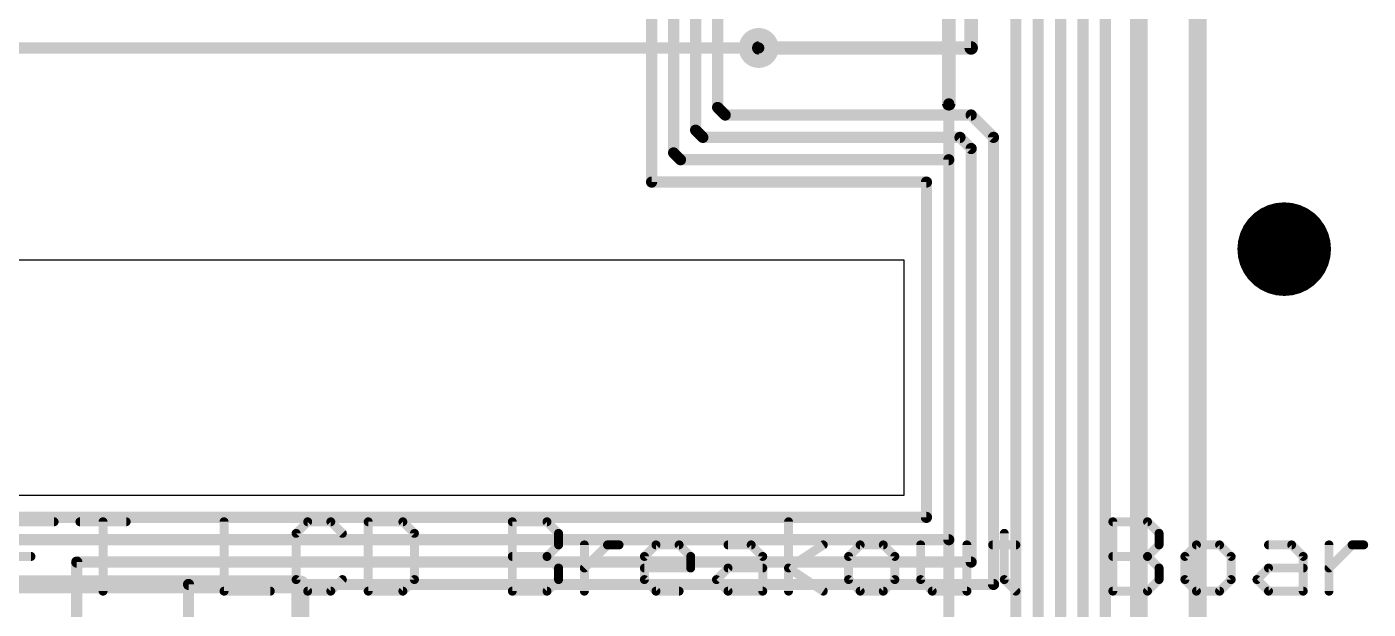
# Model space of a CAD drawing. Extents: x -37 to 43, y -51 to 71.
# Drawn here: x -4.94 to 25.53, y -23.68 to -10.44 of the extents above; entities that cross this region are included whole.
import ezdxf

# ---------------------------------------------------------------- set-up
doc = ezdxf.new("R2010")
doc.units = 0
for name, color, linetype in [('1', 12, 'CONTINUOUS'), ('16', 132, 'CONTINUOUS'), ('18', 110, 'CONTINUOUS'), ('20', 53, 'CONTINUOUS'), ('21', 40, 'CONTINUOUS'), ('23', 40, 'CONTINUOUS'), ('29', 253, 'CONTINUOUS'), ('41', 12, 'CONTINUOUS')]:
    doc.layers.add(name, color=color, linetype=linetype)

# ---------------------------------------------------------------- blocks, each defined once
blk = doc.blocks.new('PIE')
at = {"const_width": 0.5}
blk.add_lwpolyline([(0, -0.25, 1), (0, 0.25, 1), (0, -0.25)], format="xyb", dxfattribs=at)
blk = doc.blocks.new('ROUNDV')
at = {"const_width": 0.5}
blk.add_lwpolyline([(0, -0.25, 1), (0, 0.25, 1), (0, -0.25)], format="xyb", dxfattribs=at)

msp = doc.modelspace()

# ---------------------------------------------------------------- linework, layer by layer
at = {"layer": '1'}
for points, const_width in [([(21.656, -4.13), (21.656, -30.988)], 0.4064), ([(9.25, -4.76), (9.25, -13.97)], 0.254), ([(9.75, -4.76), (9.75, -13.306)], 0.254), ([(10.25, -4.76), (10.25, -12.79)], 0.254), ([(10.75, -4.76), (10.75, -12.274)], 0.254), ([(20.32, -39.37), (20.32, -5.08)], 0.4064), ([(19.05, -34.798), (19.05, -5.588)], 0.254), ([(19.558, -38.1), (19.558, -5.334)], 0.254), ([(18.542, -34.417), (18.542, -5.842)], 0.254), ([(18.034, -33.782), (18.034, -6.096)], 0.254), ([(17.526, -32.512), (17.526, -6.35)], 0.254), ([(16.51, -7.747), (16.51, -10.922)], 0.3048), ([(16.51, -10.922), (11.684, -10.922)], 0.3048), ([(10.75, -12.274), (10.922, -12.446)], 0.254), ([(10.922, -12.446), (16.51, -12.446)], 0.254), ([(16.51, -12.446), (17.018, -12.954)], 0.254), ([(10.414, -12.954), (10.25, -12.79)], 0.254), ([(16.256, -12.954), (10.414, -12.954)], 0.254), ([(16.51, -13.208), (16.256, -12.954)], 0.254), ([(16.51, -22.606), (16.51, -13.208)], 0.254), ([(17.018, -12.954), (17.018, -23.114)], 0.254), ([(9.75, -13.306), (9.906, -13.462)], 0.254), ([(9.906, -13.462), (16.002, -13.462)], 0.254), ([(16.002, -13.462), (16.002, -22.098)], 0.254), ([(15.494, -13.97), (9.25, -13.97)], 0.254), ([(15.494, -21.59), (15.494, -13.97)], 0.254), ([(-8.89, -21.59), (15.494, -21.59)], 0.254), ([(16.002, -22.098), (-6.35, -22.098)], 0.254), ([(-3.81, -40.64), (-3.81, -22.606)], 0.254), ([(-3.81, -22.606), (16.51, -22.606)], 0.254), ([(17.018, -23.114), (-1.27, -23.114)], 0.254), ([(-1.27, -23.114), (-1.27, -40.64)], 0.254)]:
    msp.add_lwpolyline(points, dxfattribs=dict(at, const_width=const_width))
for points, const_width in [([(11.684, -10.8458, 1), (11.684, -10.9982)], 0.1524), ([(16.4338, -10.922, 1), (16.5862, -10.922)], 0.1524), ([(16.51, -10.9982, 1), (16.51, -10.8458)], 0.1524), ([(10.7949, -12.2291, 1), (10.7051, -12.3189)], 0.127), ([(10.6865, -12.274, 1), (10.8135, -12.274)], 0.127), ([(10.922, -12.3825, 1), (10.922, -12.5095)], 0.127), ([(10.8771, -12.4909, 1), (10.9669, -12.4011)], 0.127), ([(16.5549, -12.4011, 1), (16.4651, -12.4909)], 0.127), ([(16.51, -12.5095, 1), (16.51, -12.3825)], 0.127), ([(10.2949, -12.7451, 1), (10.2051, -12.8349)], 0.127), ([(10.1865, -12.79, 1), (10.3135, -12.79)], 0.127), ([(10.414, -12.8905, 1), (10.414, -13.0175)], 0.127), ([(10.3691, -12.9989, 1), (10.4589, -12.9091)], 0.127), ([(16.3009, -12.9091, 1), (16.2111, -12.9989)], 0.127), ([(16.256, -13.0175, 1), (16.256, -12.8905)], 0.127), ([(16.5735, -13.208, 1), (16.4465, -13.208)], 0.127), ([(16.4651, -13.2529, 1), (16.5549, -13.1631)], 0.127), ([(17.0815, -12.954, 1), (16.9545, -12.954)], 0.127), ([(16.9731, -12.9989, 1), (17.0629, -12.9091)], 0.127), ([(9.7949, -13.2611, 1), (9.7051, -13.3509)], 0.127), ([(9.6865, -13.306, 1), (9.8135, -13.306)], 0.127), ([(9.906, -13.3985, 1), (9.906, -13.5255)], 0.127), ([(9.8611, -13.5069, 1), (9.9509, -13.4171)], 0.127), ([(16.0655, -13.462, 1), (15.9385, -13.462)], 0.127), ([(16.002, -13.5255, 1), (16.002, -13.3985)], 0.127), ([(9.25, -13.9065, 1), (9.25, -14.0335)], 0.127), ([(9.1865, -13.97, 1), (9.3135, -13.97)], 0.127), ([(15.5575, -13.97, 1), (15.4305, -13.97)], 0.127), ([(15.494, -14.0335, 1), (15.494, -13.9065)], 0.127), ([(15.4305, -21.59, 1), (15.5575, -21.59)], 0.127), ([(15.494, -21.6535, 1), (15.494, -21.5265)], 0.127), ([(15.9385, -22.098, 1), (16.0655, -22.098)], 0.127), ([(16.002, -22.1615, 1), (16.002, -22.0345)], 0.127), ([(-3.7465, -22.606, 1), (-3.8735, -22.606)], 0.127), ([(-3.81, -22.5425, 1), (-3.81, -22.6695)], 0.127), ([(16.4465, -22.606, 1), (16.5735, -22.606)], 0.127), ([(16.51, -22.6695, 1), (16.51, -22.5425)], 0.127), ([(-1.27, -23.0505, 1), (-1.27, -23.1775)], 0.127), ([(-1.2065, -23.114, 1), (-1.3335, -23.114)], 0.127), ([(16.9545, -23.114, 1), (17.0815, -23.114)], 0.127), ([(17.018, -23.1775, 1), (17.018, -23.0505)], 0.127)]:
    msp.add_lwpolyline(points, format="xyb", dxfattribs=dict(at, const_width=const_width))
at = {"layer": '16'}
for points, const_width in [([(16.002, -12.192), (16.002, -10.033)], 0.3048), ([(-19.431, -10.922), (11.684, -10.922)], 0.254), ([(16.002, -38.608), (16.002, -12.192)], 0.254), ([(1.27, -23.114), (-16.129, -23.114)], 0.4064), ([(1.27, -40.64), (1.27, -23.114)], 0.4064)]:
    msp.add_lwpolyline(points, dxfattribs=dict(at, const_width=const_width))
for points, const_width in [([(11.684, -10.9855, 1), (11.684, -10.8585)], 0.127), ([(15.9258, -12.192, 1), (16.0782, -12.192)], 0.1524), ([(16.0655, -12.192, 1), (15.9385, -12.192)], 0.127), ([(1.3716, -23.114, 1), (1.1684, -23.114)], 0.2032), ([(1.27, -23.2156, 1), (1.27, -23.0124)], 0.2032)]:
    msp.add_lwpolyline(points, format="xyb", dxfattribs=dict(at, const_width=const_width))
at = {"layer": '20'}
for p, q in [((14.986, -15.748), (-14.986, -15.748)), ((14.986, -21.082), (14.986, -15.748)), ((-14.986, -21.082), (14.986, -21.082))]:
    msp.add_line(p, q, dxfattribs=at)
at = {"layer": '21', "const_width": 0.2032}
for points in [[(-5.3746, -21.6903), (-4.3239, -21.6903)], [(-3.7375, -21.6903), (-2.6867, -21.6903)], [(-3.2121, -23.2664), (-3.2121, -21.6903)], [(-0.4632, -21.6903), (-0.4632, -23.2664)], [(1.4367, -21.6903), (1.174, -21.9529)], [(1.962, -21.6903), (1.4367, -21.6903)], [(2.2247, -21.9529), (1.962, -21.6903)], [(2.8111, -21.6903), (2.8111, -23.2664)], [(3.5992, -21.6903), (2.8111, -21.6903)], [(3.8619, -21.9529), (3.5992, -21.6903)], [(6.0854, -23.2664), (6.0854, -21.6903)], [(6.0854, -21.6903), (6.8735, -21.6903)], [(6.8735, -21.6903), (7.1362, -21.9529)], [(12.3612, -23.2664), (12.3612, -21.6903)], [(19.7284, -23.2664), (19.7284, -21.6903)], [(19.7284, -21.6903), (20.5165, -21.6903)], [(20.5165, -21.6903), (20.7792, -21.9529)], [(1.174, -21.9529), (1.174, -23.0037)], [(3.8619, -23.0037), (3.8619, -21.9529)], [(7.1362, -21.9529), (7.1362, -22.2156)], [(17.2625, -21.9529), (17.2625, -23.0037)], [(20.7792, -21.9529), (20.7792, -22.2156)], [(7.1362, -22.2156), (6.8735, -22.4783)], [(7.7226, -23.2664), (7.7226, -22.2156)], [(7.7226, -22.741), (8.248, -22.2156)], [(8.248, -22.2156), (8.5107, -22.2156)], [(9.0869, -22.4783), (9.3496, -22.2156)], [(9.3496, -22.2156), (9.875, -22.2156)], [(9.875, -22.2156), (10.1377, -22.4783)], [(10.9867, -22.2156), (11.5121, -22.2156)], [(11.5121, -22.2156), (11.7748, -22.4783)], [(12.3612, -22.741), (13.1493, -22.2156)], [(13.9882, -22.2156), (13.7255, -22.4783)], [(14.5136, -22.2156), (13.9882, -22.2156)], [(14.7763, -22.4783), (14.5136, -22.2156)], [(15.3627, -22.2156), (15.3627, -23.0037)], [(16.4134, -23.2664), (16.4134, -22.2156)], [(16.9998, -22.2156), (17.5252, -22.2156)], [(20.7792, -22.2156), (20.5165, -22.4783)], [(21.6283, -22.2156), (21.3656, -22.4783)], [(22.1536, -22.2156), (21.6283, -22.2156)], [(22.4163, -22.4783), (22.1536, -22.2156)], [(23.2654, -22.2156), (23.7908, -22.2156)], [(23.7908, -22.2156), (24.0535, -22.4783)], [(24.6399, -23.2664), (24.6399, -22.2156)], [(24.6399, -22.741), (25.1653, -22.2156)], [(25.1653, -22.2156), (25.428, -22.2156)], [(-5.3746, -22.4783), (-4.8493, -22.4783)], [(6.0854, -22.4783), (6.8735, -22.4783)], [(6.8735, -22.4783), (7.1362, -22.741)], [(9.0869, -23.0037), (9.0869, -22.4783)], [(10.1377, -22.4783), (10.1377, -22.741)], [(11.7748, -22.4783), (11.7748, -23.2664)], [(13.7255, -22.4783), (13.7255, -23.0037)], [(14.7763, -23.0037), (14.7763, -22.4783)], [(19.7284, -22.4783), (20.5165, -22.4783)], [(20.5165, -22.4783), (20.7792, -22.741)], [(21.3656, -22.4783), (21.3656, -23.0037)], [(22.4163, -23.0037), (22.4163, -22.4783)], [(24.0535, -22.4783), (24.0535, -23.2664)], [(7.1362, -22.741), (7.1362, -23.0037)], [(10.1377, -22.741), (9.0869, -22.741)], [(10.7241, -23.0037), (10.9867, -22.741)], [(10.9867, -22.741), (11.7748, -22.741)], [(13.1493, -23.2664), (12.3612, -22.741)], [(20.7792, -22.741), (20.7792, -23.0037)], [(23.0027, -23.0037), (23.2654, -22.741)], [(23.2654, -22.741), (24.0535, -22.741)], [(1.174, -23.0037), (1.4367, -23.2664)], [(1.962, -23.2664), (2.2247, -23.0037)], [(3.5992, -23.2664), (3.8619, -23.0037)], [(7.1362, -23.0037), (6.8735, -23.2664)], [(9.3496, -23.2664), (9.0869, -23.0037)], [(10.9867, -23.2664), (10.7241, -23.0037)], [(13.7255, -23.0037), (13.9882, -23.2664)], [(14.5136, -23.2664), (14.7763, -23.0037)], [(15.3627, -23.0037), (15.6254, -23.2664)], [(17.2625, -23.0037), (17.5252, -23.2664)], [(20.7792, -23.0037), (20.5165, -23.2664)], [(21.3656, -23.0037), (21.6283, -23.2664)], [(22.1536, -23.2664), (22.4163, -23.0037)], [(23.2654, -23.2664), (23.0027, -23.0037)], [(-0.4632, -23.2664), (0.5876, -23.2664)], [(1.4367, -23.2664), (1.962, -23.2664)], [(2.8111, -23.2664), (3.5992, -23.2664)], [(6.8735, -23.2664), (6.0854, -23.2664)], [(9.875, -23.2664), (9.3496, -23.2664)], [(11.7748, -23.2664), (10.9867, -23.2664)], [(13.9882, -23.2664), (14.5136, -23.2664)], [(15.6254, -23.2664), (16.4134, -23.2664)], [(20.5165, -23.2664), (19.7284, -23.2664)], [(21.6283, -23.2664), (22.1536, -23.2664)], [(24.0535, -23.2664), (23.2654, -23.2664)]]:
    msp.add_lwpolyline(points, dxfattribs=at)
at = {"layer": '21', "const_width": 0.1016}
for points in [[(-4.3239, -21.7411, 1), (-4.3239, -21.6395)], [(-3.7375, -21.6395, 1), (-3.7375, -21.7411)], [(-3.1613, -21.6903, 1), (-3.2629, -21.6903)], [(-2.6867, -21.7411, 1), (-2.6867, -21.6395)], [(-0.4124, -21.6903, 1), (-0.514, -21.6903)], [(1.4367, -21.6395, 1), (1.4367, -21.7411)], [(1.4726, -21.7262, 1), (1.4007, -21.6543)], [(1.998, -21.6543, 1), (1.9261, -21.7262)], [(1.962, -21.7411, 1), (1.962, -21.6395)], [(2.8619, -21.6903, 1), (2.7603, -21.6903)], [(2.8111, -21.6395, 1), (2.8111, -21.7411)], [(3.6351, -21.6543, 1), (3.5633, -21.7262)], [(3.5992, -21.7411, 1), (3.5992, -21.6395)], [(6.1362, -21.6903, 1), (6.0346, -21.6903)], [(6.0854, -21.6395, 1), (6.0854, -21.7411)], [(6.9094, -21.6543, 1), (6.8376, -21.7262)], [(6.8735, -21.7411, 1), (6.8735, -21.6395)], [(12.412, -21.6903, 1), (12.3104, -21.6903)], [(19.7792, -21.6903, 1), (19.6776, -21.6903)], [(19.7284, -21.6395, 1), (19.7284, -21.7411)], [(20.5524, -21.6543, 1), (20.4806, -21.7262)], [(20.5165, -21.7411, 1), (20.5165, -21.6395)], [(1.2248, -21.9529, 1), (1.1232, -21.9529)], [(1.1381, -21.917, 1), (1.2099, -21.9889)], [(2.1888, -21.9889, 1), (2.2607, -21.917)], [(3.9127, -21.9529, 1), (3.8111, -21.9529)], [(3.826, -21.9889, 1), (3.8978, -21.917)], [(7.187, -21.9529, 1), (7.0854, -21.9529)], [(7.1003, -21.9889, 1), (7.1721, -21.917)], [(17.3133, -21.9529, 1), (17.2117, -21.9529)], [(20.83, -21.9529, 1), (20.7284, -21.9529)], [(20.7433, -21.9889, 1), (20.8151, -21.917)], [(7.0854, -22.2156, 1), (7.187, -22.2156)], [(7.1721, -22.2516, 1), (7.1003, -22.1797)], [(7.7734, -22.2156, 1), (7.6718, -22.2156)], [(8.248, -22.1648, 1), (8.248, -22.2664)], [(8.2839, -22.2516, 1), (8.2121, -22.1797)], [(8.5107, -22.2664, 1), (8.5107, -22.1648)], [(9.3496, -22.1648, 1), (9.3496, -22.2664)], [(9.3855, -22.2516, 1), (9.3137, -22.1797)], [(9.9109, -22.1797, 1), (9.839, -22.2516)], [(9.875, -22.2664, 1), (9.875, -22.1648)], [(10.9867, -22.1648, 1), (10.9867, -22.2664)], [(11.548, -22.1797, 1), (11.4762, -22.2516)], [(11.5121, -22.2664, 1), (11.5121, -22.1648)], [(13.1775, -22.2579, 1), (13.1211, -22.1734)], [(13.9882, -22.1648, 1), (13.9882, -22.2664)], [(14.0241, -22.2516, 1), (13.9523, -22.1797)], [(14.5495, -22.1797, 1), (14.4777, -22.2516)], [(14.5136, -22.2664, 1), (14.5136, -22.1648)], [(15.4135, -22.2156, 1), (15.3119, -22.2156)], [(16.4642, -22.2156, 1), (16.3626, -22.2156)], [(16.9998, -22.1648, 1), (16.9998, -22.2664)], [(17.5252, -22.2664, 1), (17.5252, -22.1648)], [(20.7284, -22.2156, 1), (20.83, -22.2156)], [(20.8151, -22.2516, 1), (20.7433, -22.1797)], [(21.6283, -22.1648, 1), (21.6283, -22.2664)], [(21.6642, -22.2516, 1), (21.5923, -22.1797)], [(22.1896, -22.1797, 1), (22.1177, -22.2516)], [(22.1536, -22.2664, 1), (22.1536, -22.1648)], [(23.2654, -22.1648, 1), (23.2654, -22.2664)], [(23.8267, -22.1797, 1), (23.7549, -22.2516)], [(23.7908, -22.2664, 1), (23.7908, -22.1648)], [(24.6907, -22.2156, 1), (24.5891, -22.2156)], [(25.1653, -22.1648, 1), (25.1653, -22.2664)], [(25.2012, -22.2516, 1), (25.1293, -22.1797)], [(25.428, -22.2664, 1), (25.428, -22.1648)], [(-4.8493, -22.5291, 1), (-4.8493, -22.4275)], [(6.0854, -22.4275, 1), (6.0854, -22.5291)], [(6.9094, -22.4424, 1), (6.8376, -22.5142)], [(6.8376, -22.4424, 1), (6.9094, -22.5142)], [(6.8735, -22.5291, 1), (6.8735, -22.4275)], [(9.1377, -22.4783, 1), (9.0361, -22.4783)], [(9.051, -22.4424, 1), (9.1228, -22.5142)], [(10.1885, -22.4783, 1), (10.0869, -22.4783)], [(10.1017, -22.5142, 1), (10.1736, -22.4424)], [(11.8256, -22.4783, 1), (11.724, -22.4783)], [(11.7389, -22.5142, 1), (11.8107, -22.4424)], [(13.7763, -22.4783, 1), (13.6747, -22.4783)], [(13.6896, -22.4424, 1), (13.7614, -22.5142)], [(14.8271, -22.4783, 1), (14.7255, -22.4783)], [(14.7403, -22.5142, 1), (14.8122, -22.4424)], [(19.7284, -22.4275, 1), (19.7284, -22.5291)], [(20.5524, -22.4424, 1), (20.4806, -22.5142)], [(20.4806, -22.4424, 1), (20.5524, -22.5142)], [(20.5165, -22.5291, 1), (20.5165, -22.4275)], [(21.3296, -22.4424, 1), (21.4015, -22.5142)], [(21.4164, -22.4783, 1), (21.3148, -22.4783)], [(22.4671, -22.4783, 1), (22.3655, -22.4783)], [(22.3804, -22.5142, 1), (22.4523, -22.4424)], [(24.1043, -22.4783, 1), (24.0027, -22.4783)], [(24.0176, -22.5142, 1), (24.0894, -22.4424)], [(7.187, -22.741, 1), (7.0854, -22.741)], [(7.1003, -22.7769, 1), (7.1721, -22.7051)], [(7.6867, -22.7051, 1), (7.7585, -22.7769)], [(9.0869, -22.6902, 1), (9.0869, -22.7918)], [(10.0869, -22.741, 1), (10.1885, -22.741)], [(10.1377, -22.7918, 1), (10.1377, -22.6902)], [(10.9867, -22.6902, 1), (10.9867, -22.7918)], [(11.0227, -22.7769, 1), (10.9508, -22.7051)], [(11.7748, -22.7918, 1), (11.7748, -22.6902)], [(12.3894, -22.6988, 1), (12.333, -22.7833)], [(12.333, -22.6988, 1), (12.3894, -22.7833)], [(20.83, -22.741, 1), (20.7284, -22.741)], [(20.7433, -22.7769, 1), (20.8151, -22.7051)], [(23.2654, -22.6902, 1), (23.2654, -22.7918)], [(23.3013, -22.7769, 1), (23.2295, -22.7051)], [(24.0535, -22.7918, 1), (24.0535, -22.6902)], [(24.604, -22.7051, 1), (24.6758, -22.7769)], [(1.2099, -22.9678, 1), (1.1381, -23.0396)], [(1.1232, -23.0037, 1), (1.2248, -23.0037)], [(2.2607, -23.0396, 1), (2.1888, -22.9678)], [(3.8111, -23.0037, 1), (3.9127, -23.0037)], [(3.8978, -23.0396, 1), (3.826, -22.9678)], [(7.0854, -23.0037, 1), (7.187, -23.0037)], [(7.1721, -23.0396, 1), (7.1003, -22.9678)], [(9.1228, -22.9678, 1), (9.051, -23.0396)], [(9.0361, -23.0037, 1), (9.1377, -23.0037)], [(10.76, -22.9678, 1), (10.6881, -23.0396)], [(10.6881, -22.9678, 1), (10.76, -23.0396)], [(13.7614, -22.9678, 1), (13.6896, -23.0396)], [(13.6747, -23.0037, 1), (13.7763, -23.0037)], [(14.7255, -23.0037, 1), (14.8271, -23.0037)], [(14.8122, -23.0396, 1), (14.7403, -22.9678)], [(15.3986, -22.9678, 1), (15.3267, -23.0396)], [(15.3119, -23.0037, 1), (15.4135, -23.0037)], [(17.2984, -22.9678, 1), (17.2266, -23.0396)], [(17.2117, -23.0037, 1), (17.3133, -23.0037)], [(20.7284, -23.0037, 1), (20.83, -23.0037)], [(20.8151, -23.0396, 1), (20.7433, -22.9678)], [(21.4015, -22.9678, 1), (21.3296, -23.0396)], [(21.3148, -23.0037, 1), (21.4164, -23.0037)], [(22.3655, -23.0037, 1), (22.4671, -23.0037)], [(22.4523, -23.0396, 1), (22.3804, -22.9678)], [(23.0386, -22.9678, 1), (22.9668, -23.0396)], [(22.9668, -22.9678, 1), (23.0386, -23.0396)], [(-3.2629, -23.2664, 1), (-3.1613, -23.2664)], [(-0.4632, -23.2156, 1), (-0.4632, -23.3172)], [(-0.514, -23.2664, 1), (-0.4124, -23.2664)], [(0.5876, -23.3172, 1), (0.5876, -23.2156)], [(1.4367, -23.2156, 1), (1.4367, -23.3172)], [(1.4007, -23.3023, 1), (1.4726, -23.2305)], [(1.9261, -23.2305, 1), (1.998, -23.3023)], [(1.962, -23.3172, 1), (1.962, -23.2156)], [(2.8111, -23.2156, 1), (2.8111, -23.3172)], [(2.7603, -23.2664, 1), (2.8619, -23.2664)], [(3.5633, -23.2305, 1), (3.6351, -23.3023)], [(3.5992, -23.3172, 1), (3.5992, -23.2156)], [(6.0854, -23.2156, 1), (6.0854, -23.3172)], [(6.0346, -23.2664, 1), (6.1362, -23.2664)], [(6.8376, -23.2305, 1), (6.9094, -23.3023)], [(6.8735, -23.3172, 1), (6.8735, -23.2156)], [(7.6718, -23.2664, 1), (7.7734, -23.2664)], [(9.3496, -23.2156, 1), (9.3496, -23.3172)], [(9.3137, -23.3023, 1), (9.3855, -23.2305)], [(9.875, -23.3172, 1), (9.875, -23.2156)], [(10.9867, -23.2156, 1), (10.9867, -23.3172)], [(10.9508, -23.3023, 1), (11.0227, -23.2305)], [(11.724, -23.2664, 1), (11.8256, -23.2664)], [(11.7748, -23.3172, 1), (11.7748, -23.2156)], [(12.3104, -23.2664, 1), (12.412, -23.2664)], [(13.1211, -23.3087, 1), (13.1775, -23.2241)], [(13.9882, -23.2156, 1), (13.9882, -23.3172)], [(13.9523, -23.3023, 1), (14.0241, -23.2305)], [(14.4777, -23.2305, 1), (14.5495, -23.3023)], [(14.5136, -23.3172, 1), (14.5136, -23.2156)], [(15.6254, -23.2156, 1), (15.6254, -23.3172)], [(15.5894, -23.3023, 1), (15.6613, -23.2305)], [(16.3626, -23.2664, 1), (16.4642, -23.2664)], [(16.4134, -23.3172, 1), (16.4134, -23.2156)], [(17.4893, -23.3023, 1), (17.5611, -23.2305)], [(19.7284, -23.2156, 1), (19.7284, -23.3172)], [(19.6776, -23.2664, 1), (19.7792, -23.2664)], [(20.4806, -23.2305, 1), (20.5524, -23.3023)], [(20.5165, -23.3172, 1), (20.5165, -23.2156)], [(21.6283, -23.2156, 1), (21.6283, -23.3172)], [(21.5923, -23.3023, 1), (21.6642, -23.2305)], [(22.1177, -23.2305, 1), (22.1896, -23.3023)], [(22.1536, -23.3172, 1), (22.1536, -23.2156)], [(23.2654, -23.2156, 1), (23.2654, -23.3172)], [(23.2295, -23.3023, 1), (23.3013, -23.2305)], [(24.0027, -23.2664, 1), (24.1043, -23.2664)], [(24.0535, -23.3172, 1), (24.0535, -23.2156)], [(24.5891, -23.2664, 1), (24.6907, -23.2664)]]:
    msp.add_lwpolyline(points, format="xyb", dxfattribs=at)
at = {"layer": '23'}
msp.add_point((23.622, -15.494), dxfattribs=at)
at = {"layer": '29', "const_width": 0.127}
for points in [[(23.122, -14.628), (22.9792, -14.728)], [(23.28, -14.5543), (23.122, -14.628)], [(23.1713, -14.605), (24.0727, -14.605)], [(23.4484, -14.5092), (23.28, -14.5543)], [(23.622, -14.494), (23.4484, -14.5092)], [(23.7956, -14.5092), (23.622, -14.494)], [(23.964, -14.5543), (23.7956, -14.5092)], [(24.122, -14.628), (23.964, -14.5543)], [(24.2648, -14.728), (24.122, -14.628)], [(22.756, -14.994), (22.6823, -15.152)], [(22.856, -14.8512), (22.756, -14.994)], [(22.7616, -14.986), (24.4824, -14.986)], [(22.8505, -14.859), (24.3935, -14.859)], [(22.9792, -14.728), (22.856, -14.8512)], [(22.9752, -14.732), (24.2688, -14.732)], [(24.388, -14.8512), (24.2648, -14.728)], [(24.488, -14.994), (24.388, -14.8512)], [(24.5617, -15.152), (24.488, -14.994)], [(22.6823, -15.152), (22.6372, -15.3204)], [(22.6587, -15.24), (24.5853, -15.24)], [(22.7005, -15.113), (24.5435, -15.113)], [(24.6068, -15.3204), (24.5617, -15.152)], [(22.6372, -15.3204), (22.622, -15.494)], [(22.622, -15.494), (22.6372, -15.6676)], [(22.622, -15.494), (24.622, -15.494)], [(22.6331, -15.367), (24.6109, -15.367)], [(24.622, -15.494), (24.6068, -15.3204)], [(24.6068, -15.6676), (24.622, -15.494)], [(22.6331, -15.621), (24.6109, -15.621)], [(22.6372, -15.6676), (22.6823, -15.836)], [(22.6587, -15.748), (24.5853, -15.748)], [(22.6823, -15.836), (22.756, -15.994)], [(22.7005, -15.875), (24.5435, -15.875)], [(24.488, -15.994), (24.5617, -15.836)], [(24.5617, -15.836), (24.6068, -15.6676)], [(22.756, -15.994), (22.856, -16.1368)], [(22.7616, -16.002), (24.4824, -16.002)], [(22.8505, -16.129), (24.3935, -16.129)], [(22.856, -16.1368), (22.9792, -16.26)], [(24.2648, -16.26), (24.388, -16.1368)], [(24.388, -16.1368), (24.488, -15.994)], [(22.9752, -16.256), (24.2688, -16.256)], [(22.9792, -16.26), (23.122, -16.36)], [(23.122, -16.36), (23.28, -16.4337)], [(23.1713, -16.383), (24.0727, -16.383)], [(23.28, -16.4337), (23.4484, -16.4788)], [(23.4484, -16.4788), (23.622, -16.494)], [(23.622, -16.494), (23.7956, -16.4788)], [(23.7956, -16.4788), (23.964, -16.4337)], [(23.964, -16.4337), (24.122, -16.36)], [(24.122, -16.36), (24.2648, -16.26)]]:
    msp.add_lwpolyline(points, dxfattribs=at)
at = {"layer": '29', "const_width": 0.0635}
for points in [[(23.1086, -14.5992, 1), (23.1354, -14.6568)], [(23.1402, -14.654, 1), (23.1038, -14.602)], [(23.1713, -14.5732, 1), (23.1713, -14.6368)], [(23.2718, -14.5236, 1), (23.2882, -14.585)], [(23.2934, -14.5831, 1), (23.2666, -14.5255)], [(23.4456, -14.4776, 1), (23.4511, -14.5408)], [(23.4566, -14.5399, 1), (23.4401, -14.4785)], [(23.6248, -14.4624, 1), (23.6192, -14.5256)], [(23.6248, -14.5256, 1), (23.6192, -14.4624)], [(23.8039, -14.4785, 1), (23.7874, -14.5399)], [(23.7929, -14.5408, 1), (23.7984, -14.4776)], [(23.9774, -14.5255, 1), (23.9506, -14.5831)], [(23.9558, -14.585, 1), (23.9722, -14.5236)], [(24.0727, -14.6368, 1), (24.0727, -14.5732)], [(24.1402, -14.602, 1), (24.1038, -14.654)], [(24.1086, -14.6568, 1), (24.1354, -14.5992)], [(22.7848, -15.0074, 1), (22.7272, -14.9806)], [(22.7616, -14.9543, 1), (22.7616, -15.0178)], [(22.8505, -14.8272, 1), (22.8505, -14.8908)], [(22.8335, -14.8288, 1), (22.8784, -14.8737)], [(22.882, -14.8694, 1), (22.8299, -14.833)], [(22.9752, -14.7003, 1), (22.9752, -14.7638)], [(22.961, -14.7019, 1), (22.9974, -14.754)], [(23.0017, -14.7504, 1), (22.9568, -14.7055)], [(24.2872, -14.7055, 1), (24.2423, -14.7504)], [(24.2466, -14.754, 1), (24.283, -14.7019)], [(24.2688, -14.7638, 1), (24.2688, -14.7003)], [(24.4141, -14.833, 1), (24.362, -14.8694)], [(24.3656, -14.8737, 1), (24.4105, -14.8288)], [(24.3935, -14.8908, 1), (24.3935, -14.8272)], [(24.5168, -14.9806, 1), (24.4592, -15.0074)], [(24.4824, -15.0178, 1), (24.4824, -14.9543)], [(22.6587, -15.2082, 1), (22.6587, -15.2718)], [(22.6535, -15.1386, 1), (22.7111, -15.1654)], [(22.713, -15.1602, 1), (22.6516, -15.1438)], [(22.7005, -15.0813, 1), (22.7005, -15.1448)], [(22.73, -14.9758, 1), (22.782, -15.0122)], [(24.462, -15.0122, 1), (24.514, -14.9758)], [(24.5924, -15.1438, 1), (24.531, -15.1602)], [(24.5329, -15.1654, 1), (24.5905, -15.1386)], [(24.5435, -15.1448, 1), (24.5435, -15.0813)], [(24.5853, -15.2718, 1), (24.5853, -15.2082)], [(22.6536, -15.4912, 1), (22.5904, -15.4968)], [(22.622, -15.4623, 1), (22.622, -15.5258)], [(22.5904, -15.4912, 1), (22.6536, -15.4968)], [(22.6331, -15.3353, 1), (22.6331, -15.3988)], [(22.6065, -15.3121, 1), (22.6679, -15.3286)], [(22.6688, -15.3231, 1), (22.6056, -15.3176)], [(24.6384, -15.3176, 1), (24.5752, -15.3231)], [(24.5761, -15.3286, 1), (24.6375, -15.3121)], [(24.6536, -15.4968, 1), (24.5904, -15.4912)], [(24.5904, -15.4968, 1), (24.6536, -15.4912)], [(24.6109, -15.3988, 1), (24.6109, -15.3353)], [(24.622, -15.5258, 1), (24.622, -15.4623)], [(22.6331, -15.5892, 1), (22.6331, -15.6528)], [(22.6679, -15.6594, 1), (22.6065, -15.6759)], [(22.6056, -15.6704, 1), (22.6688, -15.6649)], [(22.6587, -15.7163, 1), (22.6587, -15.7798)], [(22.7111, -15.8226, 1), (22.6535, -15.8494)], [(22.6516, -15.8442, 1), (22.713, -15.8278)], [(22.7005, -15.8432, 1), (22.7005, -15.9068)], [(24.531, -15.8278, 1), (24.5924, -15.8442)], [(24.5905, -15.8494, 1), (24.5329, -15.8226)], [(24.5435, -15.9068, 1), (24.5435, -15.8432)], [(24.5752, -15.6649, 1), (24.6384, -15.6704)], [(24.6375, -15.6759, 1), (24.5761, -15.6594)], [(24.5853, -15.7798, 1), (24.5853, -15.7163)], [(24.6109, -15.6528, 1), (24.6109, -15.5892)], [(22.782, -15.9758, 1), (22.73, -16.0122)], [(22.7272, -16.0074, 1), (22.7848, -15.9806)], [(22.7616, -15.9703, 1), (22.7616, -16.0338)], [(22.8505, -16.0973, 1), (22.8505, -16.1608)], [(22.8784, -16.1143, 1), (22.8335, -16.1592)], [(22.8299, -16.155, 1), (22.882, -16.1186)], [(24.362, -16.1186, 1), (24.4141, -16.155)], [(24.4105, -16.1592, 1), (24.3656, -16.1143)], [(24.3935, -16.1608, 1), (24.3935, -16.0973)], [(24.4592, -15.9806, 1), (24.5168, -16.0074)], [(24.514, -16.0122, 1), (24.462, -15.9758)], [(24.4824, -16.0338, 1), (24.4824, -15.9703)], [(22.9752, -16.2243, 1), (22.9752, -16.2877)], [(22.9974, -16.234, 1), (22.961, -16.2861)], [(22.9568, -16.2825, 1), (23.0017, -16.2376)], [(23.1354, -16.3312, 1), (23.1086, -16.3888)], [(23.1038, -16.386, 1), (23.1402, -16.334)], [(23.1713, -16.3513, 1), (23.1713, -16.4147)], [(23.2882, -16.403, 1), (23.2718, -16.4644)], [(23.2666, -16.4625, 1), (23.2934, -16.4049)], [(23.4511, -16.4472, 1), (23.4456, -16.5104)], [(23.4401, -16.5095, 1), (23.4566, -16.4481)], [(23.6192, -16.4624, 1), (23.6248, -16.5256)], [(23.6192, -16.5256, 1), (23.6248, -16.4624)], [(23.7874, -16.4481, 1), (23.8039, -16.5095)], [(23.7984, -16.5104, 1), (23.7929, -16.4472)], [(23.9506, -16.4049, 1), (23.9774, -16.4625)], [(23.9722, -16.4644, 1), (23.9558, -16.403)], [(24.0727, -16.4147, 1), (24.0727, -16.3513)], [(24.1038, -16.334, 1), (24.1402, -16.386)], [(24.1354, -16.3888, 1), (24.1086, -16.3312)], [(24.2423, -16.2376, 1), (24.2872, -16.2825)], [(24.283, -16.2861, 1), (24.2466, -16.234)], [(24.2688, -16.2877, 1), (24.2688, -16.2243)]]:
    msp.add_lwpolyline(points, format="xyb", dxfattribs=at)
at = {"layer": '41', "const_width": 0.127}
for points in [[(23.122, -14.628), (22.9792, -14.728)], [(23.28, -14.5543), (23.122, -14.628)], [(23.1713, -14.605), (24.0727, -14.605)], [(23.4484, -14.5092), (23.28, -14.5543)], [(23.622, -14.494), (23.4484, -14.5092)], [(23.7956, -14.5092), (23.622, -14.494)], [(23.964, -14.5543), (23.7956, -14.5092)], [(24.122, -14.628), (23.964, -14.5543)], [(24.2648, -14.728), (24.122, -14.628)], [(22.756, -14.994), (22.6823, -15.152)], [(22.856, -14.8512), (22.756, -14.994)], [(22.7616, -14.986), (24.4824, -14.986)], [(22.8505, -14.859), (24.3935, -14.859)], [(22.9792, -14.728), (22.856, -14.8512)], [(22.9752, -14.732), (24.2688, -14.732)], [(24.388, -14.8512), (24.2648, -14.728)], [(24.488, -14.994), (24.388, -14.8512)], [(24.5617, -15.152), (24.488, -14.994)], [(22.6823, -15.152), (22.6372, -15.3204)], [(22.6587, -15.24), (24.5853, -15.24)], [(22.7005, -15.113), (24.5435, -15.113)], [(24.6068, -15.3204), (24.5617, -15.152)], [(22.6372, -15.3204), (22.622, -15.494)], [(22.622, -15.494), (22.6372, -15.6676)], [(22.622, -15.494), (24.622, -15.494)], [(22.6331, -15.367), (24.6109, -15.367)], [(24.622, -15.494), (24.6068, -15.3204)], [(24.6068, -15.6676), (24.622, -15.494)], [(22.6331, -15.621), (24.6109, -15.621)], [(22.6372, -15.6676), (22.6823, -15.836)], [(22.6587, -15.748), (24.5853, -15.748)], [(22.6823, -15.836), (22.756, -15.994)], [(22.7005, -15.875), (24.5435, -15.875)], [(24.488, -15.994), (24.5617, -15.836)], [(24.5617, -15.836), (24.6068, -15.6676)], [(22.756, -15.994), (22.856, -16.1368)], [(22.7616, -16.002), (24.4824, -16.002)], [(22.8505, -16.129), (24.3935, -16.129)], [(22.856, -16.1368), (22.9792, -16.26)], [(24.2648, -16.26), (24.388, -16.1368)], [(24.388, -16.1368), (24.488, -15.994)], [(22.9752, -16.256), (24.2688, -16.256)], [(22.9792, -16.26), (23.122, -16.36)], [(23.122, -16.36), (23.28, -16.4337)], [(23.1713, -16.383), (24.0727, -16.383)], [(23.28, -16.4337), (23.4484, -16.4788)], [(23.4484, -16.4788), (23.622, -16.494)], [(23.622, -16.494), (23.7956, -16.4788)], [(23.7956, -16.4788), (23.964, -16.4337)], [(23.964, -16.4337), (24.122, -16.36)], [(24.122, -16.36), (24.2648, -16.26)]]:
    msp.add_lwpolyline(points, dxfattribs=at)
at = {"layer": '41', "const_width": 0.0635}
for points in [[(23.1086, -14.5992, 1), (23.1354, -14.6568)], [(23.1402, -14.654, 1), (23.1038, -14.602)], [(23.1713, -14.5732, 1), (23.1713, -14.6368)], [(23.2718, -14.5236, 1), (23.2882, -14.585)], [(23.2934, -14.5831, 1), (23.2666, -14.5255)], [(23.4456, -14.4776, 1), (23.4511, -14.5408)], [(23.4566, -14.5399, 1), (23.4401, -14.4785)], [(23.6248, -14.4624, 1), (23.6192, -14.5256)], [(23.6248, -14.5256, 1), (23.6192, -14.4624)], [(23.8039, -14.4785, 1), (23.7874, -14.5399)], [(23.7929, -14.5408, 1), (23.7984, -14.4776)], [(23.9774, -14.5255, 1), (23.9506, -14.5831)], [(23.9558, -14.585, 1), (23.9722, -14.5236)], [(24.0727, -14.6368, 1), (24.0727, -14.5732)], [(24.1402, -14.602, 1), (24.1038, -14.654)], [(24.1086, -14.6568, 1), (24.1354, -14.5992)], [(22.7848, -15.0074, 1), (22.7272, -14.9806)], [(22.7616, -14.9543, 1), (22.7616, -15.0178)], [(22.8505, -14.8272, 1), (22.8505, -14.8908)], [(22.8335, -14.8288, 1), (22.8784, -14.8737)], [(22.882, -14.8694, 1), (22.8299, -14.833)], [(22.9752, -14.7003, 1), (22.9752, -14.7638)], [(22.961, -14.7019, 1), (22.9974, -14.754)], [(23.0017, -14.7504, 1), (22.9568, -14.7055)], [(24.2872, -14.7055, 1), (24.2423, -14.7504)], [(24.2466, -14.754, 1), (24.283, -14.7019)], [(24.2688, -14.7638, 1), (24.2688, -14.7003)], [(24.4141, -14.833, 1), (24.362, -14.8694)], [(24.3656, -14.8737, 1), (24.4105, -14.8288)], [(24.3935, -14.8908, 1), (24.3935, -14.8272)], [(24.5168, -14.9806, 1), (24.4592, -15.0074)], [(24.4824, -15.0178, 1), (24.4824, -14.9543)], [(22.6587, -15.2082, 1), (22.6587, -15.2718)], [(22.6535, -15.1386, 1), (22.7111, -15.1654)], [(22.713, -15.1602, 1), (22.6516, -15.1438)], [(22.7005, -15.0813, 1), (22.7005, -15.1448)], [(22.73, -14.9758, 1), (22.782, -15.0122)], [(24.462, -15.0122, 1), (24.514, -14.9758)], [(24.5924, -15.1438, 1), (24.531, -15.1602)], [(24.5329, -15.1654, 1), (24.5905, -15.1386)], [(24.5435, -15.1448, 1), (24.5435, -15.0813)], [(24.5853, -15.2718, 1), (24.5853, -15.2082)], [(22.6536, -15.4912, 1), (22.5904, -15.4968)], [(22.622, -15.4623, 1), (22.622, -15.5258)], [(22.5904, -15.4912, 1), (22.6536, -15.4968)], [(22.6331, -15.3353, 1), (22.6331, -15.3988)], [(22.6065, -15.3121, 1), (22.6679, -15.3286)], [(22.6688, -15.3231, 1), (22.6056, -15.3176)], [(24.6384, -15.3176, 1), (24.5752, -15.3231)], [(24.5761, -15.3286, 1), (24.6375, -15.3121)], [(24.6536, -15.4968, 1), (24.5904, -15.4912)], [(24.5904, -15.4968, 1), (24.6536, -15.4912)], [(24.6109, -15.3988, 1), (24.6109, -15.3353)], [(24.622, -15.5258, 1), (24.622, -15.4623)], [(22.6331, -15.5892, 1), (22.6331, -15.6528)], [(22.6679, -15.6594, 1), (22.6065, -15.6759)], [(22.6056, -15.6704, 1), (22.6688, -15.6649)], [(22.6587, -15.7163, 1), (22.6587, -15.7798)], [(22.7111, -15.8226, 1), (22.6535, -15.8494)], [(22.6516, -15.8442, 1), (22.713, -15.8278)], [(22.7005, -15.8432, 1), (22.7005, -15.9068)], [(24.531, -15.8278, 1), (24.5924, -15.8442)], [(24.5905, -15.8494, 1), (24.5329, -15.8226)], [(24.5435, -15.9068, 1), (24.5435, -15.8432)], [(24.5752, -15.6649, 1), (24.6384, -15.6704)], [(24.6375, -15.6759, 1), (24.5761, -15.6594)], [(24.5853, -15.7798, 1), (24.5853, -15.7163)], [(24.6109, -15.6528, 1), (24.6109, -15.5892)], [(22.782, -15.9758, 1), (22.73, -16.0122)], [(22.7272, -16.0074, 1), (22.7848, -15.9806)], [(22.7616, -15.9703, 1), (22.7616, -16.0338)], [(22.8505, -16.0973, 1), (22.8505, -16.1608)], [(22.8784, -16.1143, 1), (22.8335, -16.1592)], [(22.8299, -16.155, 1), (22.882, -16.1186)], [(24.362, -16.1186, 1), (24.4141, -16.155)], [(24.4105, -16.1592, 1), (24.3656, -16.1143)], [(24.3935, -16.1608, 1), (24.3935, -16.0973)], [(24.4592, -15.9806, 1), (24.5168, -16.0074)], [(24.514, -16.0122, 1), (24.462, -15.9758)], [(24.4824, -16.0338, 1), (24.4824, -15.9703)], [(22.9752, -16.2243, 1), (22.9752, -16.2877)], [(22.9974, -16.234, 1), (22.961, -16.2861)], [(22.9568, -16.2825, 1), (23.0017, -16.2376)], [(23.1354, -16.3312, 1), (23.1086, -16.3888)], [(23.1038, -16.386, 1), (23.1402, -16.334)], [(23.1713, -16.3513, 1), (23.1713, -16.4147)], [(23.2882, -16.403, 1), (23.2718, -16.4644)], [(23.2666, -16.4625, 1), (23.2934, -16.4049)], [(23.4511, -16.4472, 1), (23.4456, -16.5104)], [(23.4401, -16.5095, 1), (23.4566, -16.4481)], [(23.6192, -16.4624, 1), (23.6248, -16.5256)], [(23.6192, -16.5256, 1), (23.6248, -16.4624)], [(23.7874, -16.4481, 1), (23.8039, -16.5095)], [(23.7984, -16.5104, 1), (23.7929, -16.4472)], [(23.9506, -16.4049, 1), (23.9774, -16.4625)], [(23.9722, -16.4644, 1), (23.9558, -16.403)], [(24.0727, -16.4147, 1), (24.0727, -16.3513)], [(24.1038, -16.334, 1), (24.1402, -16.386)], [(24.1354, -16.3888, 1), (24.1086, -16.3312)], [(24.2423, -16.2376, 1), (24.2872, -16.2825)], [(24.283, -16.2861, 1), (24.2466, -16.234)], [(24.2688, -16.2877, 1), (24.2688, -16.2243)]]:
    msp.add_lwpolyline(points, format="xyb", dxfattribs=at)

# ---------------------------------------------------------------- block references
at = {"layer": '1'}
msp.add_blockref('PIE', (23.622, -15.494), dxfattribs=at)
at = {"layer": '18', "xscale": 0.9064, "yscale": 0.9064}
msp.add_blockref('ROUNDV', (11.684, -10.922), dxfattribs=at)
msp.add_blockref('ROUNDV', (11.684, -10.922), dxfattribs=at)

doc.saveas('drawing.dxf')
